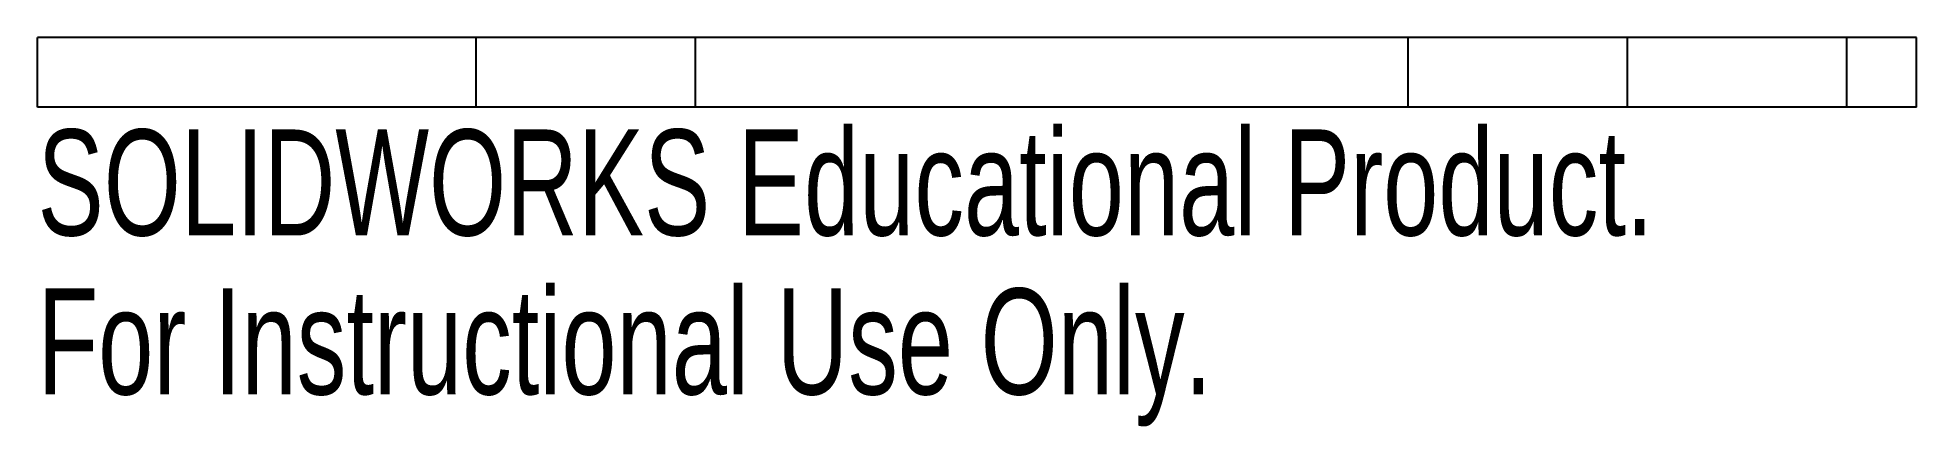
# Paper-space layout '_Right' of a CAD drawing. Header units: millimetres. Extents: x -85.7 to 0, y -17.7 to 0.
import ezdxf

# ---------------------------------------------------------------- set-up
doc = ezdxf.new("R2010")
doc.units = ezdxf.units.MM
doc.styles.add('SLDTEXTSTYLE0', font='TXT', dxfattribs={"width": 0.7})

psp = doc.layouts.new('_Right')

# ---------------------------------------------------------------- linework, layer by layer
at = {"color": 7, "linetype": 'Continuous', "lineweight": 25}
for p, q in [((-85.67, -3.17), (-85.67, 0)), ((0, 0), (-85.67, 0)), ((-65.67, -3.17), (-65.67, 0)), ((-55.67, -3.17), (-55.67, 0)), ((-23.17, -3.17), (-23.17, 0)), ((-13.17, -3.17), (-13.17, 0)), ((-3.17, -3.17), (-3.17, 0)), ((0, -3.17), (0, 0)), ((0, -3.17), (-85.67, -3.17))]:
    psp.add_line(p, q, dxfattribs=at)

# ---------------------------------------------------------------- texts
at = {"color": 7, "linetype": 'Continuous', "char_height": 4.83362, "attachment_point": 1, "style": 'SLDTEXTSTYLE0'}
for s, insert in [('SOLIDWORKS Educational Product.', (-85.67, -4.19)), ('For Instructional Use Only.', (-85.67, -11.44))]:
    psp.add_mtext(s, dxfattribs=dict(at, insert=insert))

doc.saveas('drawing.dxf')
